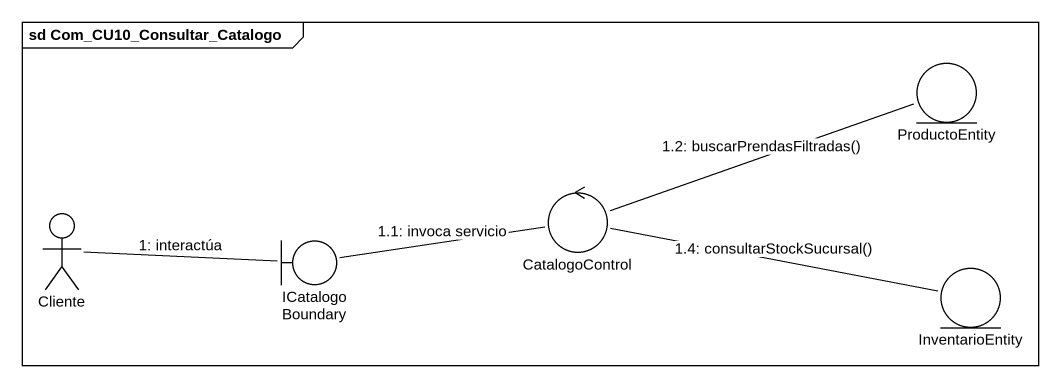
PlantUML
@startuml
mainframe sd Com_CU10_Consultar_Catalogo
entity ProductoEntity
actor Cliente
control CatalogoControl
boundary ICatalogoBoundary
entity InventarioEntity
Cliente -right- ICatalogoBoundary : 1: interactúa
CatalogoControl -right- ProductoEntity : 1.2: buscarPrendasFiltradas()
CatalogoControl -right- InventarioEntity : 1.4: consultarStockSucursal()
ICatalogoBoundary -right- CatalogoControl : 1.1: invoca servicio
@enduml
